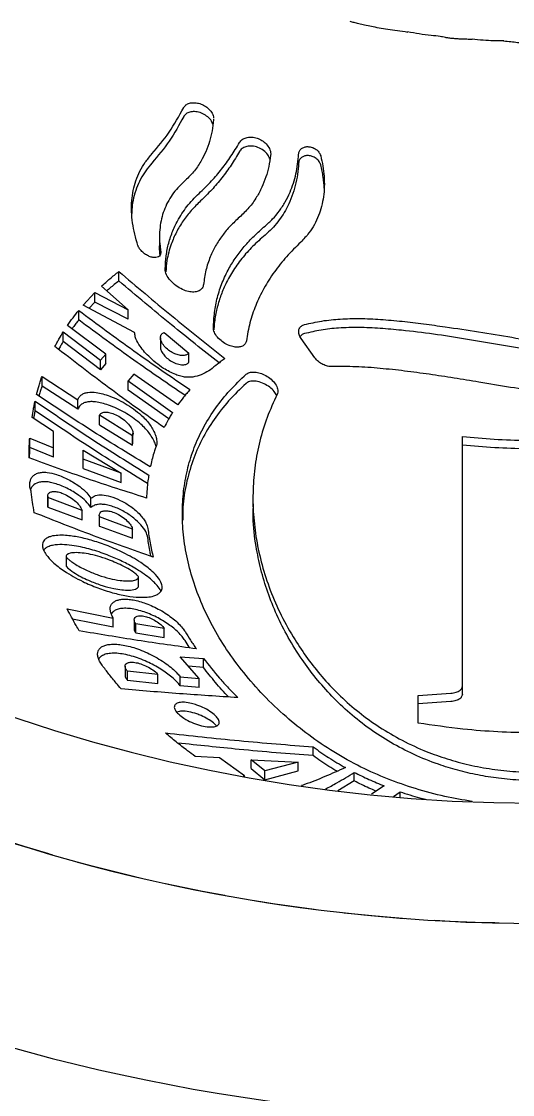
# Model space of a CAD drawing. Header units: millimetres. Extents: x 8 to 862, y 8 to 585.
# Drawn here: x 106.55 to 116.88, y 504.7 to 527.29 of the extents above; entities that cross this region are included whole.
import ezdxf

# ---------------------------------------------------------------- set-up
doc = ezdxf.new("R2010")
doc.units = ezdxf.units.MM
doc.linetypes.add('HIDDEN', pattern=[1.905, 1.27, -0.635])
doc.layers.add('HIDDEN', color=3, linetype='HIDDEN')
doc.layers.add('OUTLINE', color=7, linetype='Continuous', lineweight=25)

msp = doc.modelspace()

# ---------------------------------------------------------------- linework, layer by layer
at = {"layer": 'HIDDEN'}
for centre, radius, start, end in [((117.35918, 544.85491), 36.55, 168.117223, 20.363121), ((117.35918, 544.8549), 36.55, 224.999997, 315.000003), ((117.35918, 544.8549), 45.99999, 228.124, 266.875997)]:
    msp.add_arc(centre, radius, start, end, dxfattribs=at)
at = {"layer": 'OUTLINE'}
for p, q in [((110.5894, 525.23309), (110.59053, 525.21471)), ((109.4521, 522.75874), (109.4521, 522.56375)), ((108.59605, 521.82556), (108.59605, 522.02346)), ((108.79603, 521.21947), (108.23247, 521.71342)), ((107.84634, 521.31491), (108.09539, 521.58167)), ((108.09539, 521.58167), (108.79603, 521.21947)), ((108.09539, 521.38168), (108.09539, 521.58167)), ((107.75415, 521.00393), (107.75415, 521.20521)), ((108.92759, 520.74247), (107.84634, 521.31491)), ((108.09539, 521.38168), (107.97159, 521.2486)), ((108.79603, 521.02184), (108.09539, 521.38168)), ((108.79603, 521.02184), (108.79603, 521.21947)), ((107.42941, 520.75348), (108.21024, 520.15599)), ((107.42941, 520.55119), (107.42941, 520.75348)), ((108.32619, 520.2864), (107.51871, 520.88978)), ((108.21024, 519.95648), (107.42941, 520.55119)), ((109.47119, 520.62984), (109.47119, 520.43412)), ((109.54709, 520.73865), (110.0682, 520.30834)), ((112.71747, 520.20877), (112.429, 520.61639)), ((110.0682, 520.11436), (110.0682, 520.30834)), ((108.21024, 520.15599), (108.32619, 520.2864)), ((108.21024, 519.95648), (108.21024, 520.15599)), ((108.32619, 520.0872), (108.21024, 519.95648)), ((108.32619, 520.0872), (108.32619, 520.2864)), ((108.91099, 519.86408), (108.79603, 519.72227)), ((109.83709, 519.21926), (108.91099, 519.86408)), ((106.98178, 519.81665), (107.7355, 519.32561)), ((106.98178, 519.61377), (106.98178, 519.81665)), ((108.79603, 519.72227), (109.72734, 519.05714)), ((108.79603, 519.52468), (108.79603, 519.72227)), ((107.7355, 519.12531), (106.98178, 519.61377)), ((109.64499, 518.9209), (108.79603, 519.52468)), ((106.83543, 519.09468), (106.83543, 519.29726)), ((107.7355, 519.12531), (107.7355, 519.32561)), ((107.22513, 518.65876), (106.77132, 518.95424)), ((108.88327, 518.56221), (108.18743, 518.99896)), ((108.18743, 518.80016), (108.18743, 518.99896)), ((108.18743, 518.80016), (108.88327, 518.36555)), ((106.72321, 518.51878), (107.22513, 518.3158)), ((106.72321, 518.31721), (106.72321, 518.51878)), ((107.22513, 518.3158), (107.22513, 518.65876)), ((108.88327, 518.36555), (108.88327, 518.56221)), ((108.89446, 518.41813), (108.89446, 518.61603)), ((115.82005, 513.3001), (115.82005, 518.55223)), ((107.22513, 518.11563), (106.72321, 518.31721)), ((107.22513, 518.11563), (107.22513, 518.3158)), ((108.88327, 518.36555), (108.89193, 518.41826)), ((107.84634, 518.07365), (107.84634, 518.26513)), ((107.84634, 518.26513), (108.64379, 517.77774)), ((108.64379, 517.77774), (107.84634, 518.07365)), ((107.84634, 517.87516), (107.84634, 518.07365)), ((107.84634, 517.87516), (108.64379, 517.58133)), ((108.64379, 517.58133), (108.64379, 517.77774)), ((107.10014, 517.28809), (107.10014, 517.0905)), ((107.10242, 517.06607), (107.10242, 517.26454)), ((107.8256, 516.99667), (107.10242, 517.26454)), ((108.01068, 517.0546), (108.01068, 517.25151)), ((111.41706, 517.25897), (111.41706, 517.06855)), ((107.10198, 517.09051), (107.10242, 517.06607)), ((107.10242, 517.06607), (107.8256, 516.79989)), ((107.8256, 516.79989), (107.8256, 516.99667)), ((108.1841, 516.8867), (108.1841, 516.69092)), ((108.18743, 516.66269), (108.18743, 516.85863)), ((108.88327, 516.60261), (108.18743, 516.85863)), ((108.18743, 516.66269), (108.88327, 516.40826)), ((108.88327, 516.40826), (108.88327, 516.60261)), ((107.4872, 516.03399), (107.4872, 515.8387)), ((109.01008, 515.39447), (109.01008, 515.58732)), ((107.51167, 514.92134), (108.47809, 514.72975)), ((108.47809, 514.53825), (107.62541, 514.70615)), ((108.47809, 514.53825), (108.47809, 514.72975)), ((108.91991, 514.69377), (108.91991, 514.50318)), ((108.95347, 514.41623), (108.95347, 514.607)), ((109.54709, 514.51399), (108.95347, 514.607)), ((109.54709, 514.32401), (109.54709, 514.51399)), ((108.95347, 514.41623), (109.54709, 514.32401)), ((109.88667, 513.91607), (110.3739, 513.8803)), ((110.28402, 513.45896), (109.88667, 513.91607)), ((110.3739, 513.69224), (110.3739, 513.8803)), ((108.72739, 513.71692), (108.72739, 513.52729)), ((108.77899, 513.42044), (108.77899, 513.60944)), ((109.4175, 513.54418), (108.77899, 513.60944)), ((109.4175, 513.3558), (109.4175, 513.54418)), ((110.3739, 513.69224), (110.06161, 513.71482)), ((108.77899, 513.42044), (109.4175, 513.3558)), ((109.88667, 513.49384), (110.28402, 513.45896)), ((109.88667, 513.30594), (109.88667, 513.49384)), ((110.28402, 513.27146), (109.88667, 513.30594)), ((110.28402, 513.27146), (110.28402, 513.45896)), ((115.82005, 513.12608), (115.82005, 513.3001)), ((114.88956, 513.104), (115.5791, 513.14661)), ((114.88956, 512.52193), (114.88956, 513.104)), ((115.5791, 512.97212), (114.88956, 512.92783)), ((112.68483, 511.83529), (112.68483, 512.01871)), ((110.71156, 511.78614), (110.20081, 511.81953)), ((111.23804, 511.40843), (110.71156, 511.78614)), ((111.37611, 511.74671), (112.36607, 511.69751)), ((111.66866, 511.51297), (111.37611, 511.74671)), ((111.37611, 511.56195), (111.37611, 511.74671)), ((111.37611, 511.56195), (111.66866, 511.32847)), ((112.36607, 511.69751), (111.66866, 511.51297)), ((111.66866, 511.32847), (112.36607, 511.51348)), ((111.66866, 511.32847), (111.66866, 511.51297)), ((112.36607, 511.51348), (112.36607, 511.69751)), ((111.21547, 511.40326), (111.23804, 511.40843)), ((111.23804, 511.39132), (111.23804, 511.40843)), ((113.54688, 511.30215), (113.20165, 511.09316)), ((113.54688, 511.30215), (113.54688, 511.48272)), ((114.17918, 511.19709), (113.90678, 511.02155)), ((114.37265, 510.97711), (114.50957, 511.07577)), ((114.50957, 510.95564), (114.50957, 511.07577))]:
    msp.add_line(p, q, dxfattribs=at)
for centre, radius, start, end in [((117.35918, 544.85491), 40.67122, 180.000003, 359.999997), ((117.35918, 544.85491), 34.01882, 180.000003, 359.999997), ((117.35918, 544.8549), 36.55, 224.999997, 315.000003)]:
    msp.add_arc(centre, radius, start, end, dxfattribs=at)
for points, knots in [([(114.675, 527.05617), (114.60114, 527.06701), (114.45995, 527.08775), (114.25788, 527.11695), (114.07575, 527.14595), (113.91373, 527.17537), (113.77198, 527.20517), (113.65052, 527.23398), (113.54956, 527.26058), (113.48858, 527.27539), (113.46148, 527.28198)], [0, 0, 0, 0, 0.181303, 0.34657445, 0.49585551, 0.62915777, 0.74644892, 0.84759469, 0.93228407, 1, 1, 1, 1]), ([(115.35675, 526.9715), (115.29294, 526.97683), (115.06111, 526.99617), (114.83186, 527.03666), (114.66571, 527.06601)], [0, 0, 0, 0, 0.27520432, 1, 1, 1, 1]), ([(116.02899, 526.90412), (115.99015, 526.90645), (115.91542, 526.91092), (115.80766, 526.91406), (115.72351, 526.91769), (115.6608, 526.92189), (115.61725, 526.92566), (115.57605, 526.93015), (115.53723, 526.93528), (115.5008, 526.94097), (115.45698, 526.94858), (115.40846, 526.9586), (115.37089, 526.96435), (115.35375, 526.96697)], [0, 0, 0, 0, 0.17187944, 0.33067013, 0.47617641, 0.54390365, 0.60827213, 0.66928654, 0.72694553, 0.78123616, 0.83212396, 0.92340868, 1, 1, 1, 1]), ([(116.69306, 526.87526), (116.54864, 526.87682), (116.32501, 526.87925), (116.10263, 526.90211), (116.02386, 526.91021)], [0, 0, 0, 0, 0.64581755, 1, 1, 1, 1]), ([(118.02982, 526.8674), (117.99894, 526.8646), (117.93598, 526.85887), (117.84182, 526.83881), (117.75327, 526.8215), (117.67086, 526.80881), (117.60804, 526.80269), (117.55091, 526.79981), (117.49984, 526.79949), (117.43611, 526.79907), (117.37866, 526.79874), (117.32692, 526.79922), (117.27216, 526.80167), (117.19986, 526.8077), (117.0975, 526.82024), (116.97676, 526.83772), (116.83632, 526.85776), (116.73872, 526.86413), (116.68841, 526.86741)], [0, 0, 0, 0, 0.068806204, 0.140298951, 0.213593562, 0.269277718, 0.325433927, 0.35370567, 0.396326127, 0.43884676, 0.495288942, 0.523942813, 0.553777228, 0.617029328, 0.685038688, 0.782822471, 0.888059781, 1, 1, 1, 1]), ([(109.9602, 525.47146), (109.97487, 525.49208), (110.00584, 525.53561), (110.08534, 525.56988), (110.17701, 525.58068), (110.27764, 525.56657), (110.37913, 525.52797), (110.47393, 525.46512), (110.54732, 525.38103), (110.58633, 525.30537), (110.58784, 525.26192), (110.58811, 525.25408)], [0, 0, 0, 0, 0.091460678, 0.193057989, 0.305274296, 0.428591771, 0.561925409, 0.701538244, 0.840800485, 0.97129951, 1, 1, 1, 1]), ([(109.29312, 524.49833), (109.41815, 524.64694), (109.67254, 524.94931), (109.86323, 525.29545), (109.9602, 525.47146)], [0, 0, 0, 0, 0.4914899, 1, 1, 1, 1]), ([(109.9602, 525.28345), (109.8641, 525.10841), (109.67345, 524.76114), (109.41921, 524.45735), (109.29312, 524.30669)], [0, 0, 0, 0, 0.50406129, 1, 1, 1, 1]), ([(110.57752, 525.12177), (110.56294, 525.15299), (110.53135, 525.22061), (110.44372, 525.30121), (110.33593, 525.36139), (110.22031, 525.39105), (110.11396, 525.38941), (110.02763, 525.35972), (109.97951, 525.31763), (109.96364, 525.28955), (109.9602, 525.28345)], [0, 0, 0, 0, 0.13492297, 0.29215861, 0.45920169, 0.61860604, 0.757303, 0.87293068, 0.9724011, 1, 1, 1, 1]), ([(110.59053, 525.21471), (110.58142, 525.13763), (110.56334, 524.98479), (110.5073, 524.76026), (110.42889, 524.54412), (110.31801, 524.32621), (110.17124, 524.11061), (110.03969, 523.98278), (109.97346, 523.91843)], [0, 0, 0, 0, 0.15825156, 0.31383104, 0.47107062, 0.62646511, 0.8119548, 1, 1, 1, 1]), ([(111.13343, 524.73693), (111.15059, 524.75944), (111.18665, 524.80676), (111.27408, 524.8444), (111.37311, 524.85623), (111.47894, 524.84088), (111.58346, 524.79937), (111.67898, 524.73187), (111.75311, 524.6414), (111.79162, 524.54654), (111.78965, 524.48663), (111.78892, 524.46465)], [0, 0, 0, 0, 0.092362509, 0.194164823, 0.303582145, 0.420240015, 0.543946597, 0.672834271, 0.802756094, 0.927654793, 1, 1, 1, 1]), ([(110.31721, 523.70073), (110.39485, 523.77565), (110.55084, 523.92617), (110.76262, 524.1775), (110.96018, 524.44669), (111.07541, 524.63973), (111.13343, 524.73693)], [0, 0, 0, 0, 0.244329721, 0.490860201, 0.743643428, 1, 1, 1, 1]), ([(111.77548, 524.38634), (111.76161, 524.41858), (111.73082, 524.49018), (111.63995, 524.5758), (111.52652, 524.63858), (111.40552, 524.6669), (111.29477, 524.66163), (111.20427, 524.62732), (111.15427, 524.58259), (111.13665, 524.55372), (111.13343, 524.54845)], [0, 0, 0, 0, 0.131504198, 0.291980873, 0.459569906, 0.617329373, 0.754869551, 0.872313315, 0.976687786, 1, 1, 1, 1]), ([(112.37694, 524.49317), (112.38081, 524.5154), (112.38868, 524.56069), (112.43591, 524.61464), (112.49935, 524.64554), (112.57021, 524.65443), (112.64265, 524.64428), (112.71345, 524.61606), (112.77672, 524.57002), (112.82166, 524.51482), (112.83597, 524.47368), (112.84159, 524.45751)], [0, 0, 0, 0, 0.10561966, 0.21521627, 0.32504685, 0.43524571, 0.54967998, 0.66959983, 0.79375907, 0.91895506, 1, 1, 1, 1]), ([(108.99921, 522.56956), (108.97505, 522.64941), (108.92763, 522.80619), (108.88255, 523.04563), (108.86062, 523.28143), (108.86488, 523.5105), (108.89545, 523.72888), (108.95212, 523.93773), (109.03705, 524.13696), (109.14924, 524.32762), (109.24464, 524.44081), (109.29312, 524.49833)], [0, 0, 0, 0, 0.12200206, 0.23954342, 0.35583173, 0.468009, 0.57399072, 0.67774277, 0.78370178, 0.89008705, 1, 1, 1, 1]), ([(111.13343, 524.54845), (111.07619, 524.45241), (110.96247, 524.26162), (110.7662, 523.99287), (110.55387, 523.73947), (110.39586, 523.58639), (110.31721, 523.51019)], [0, 0, 0, 0, 0.25290534, 0.50240399, 0.75230831, 1, 1, 1, 1]), ([(111.78892, 524.46465), (111.77736, 524.38778), (111.75439, 524.23516), (111.69186, 524.01138), (111.60764, 523.79581), (111.49087, 523.57735), (111.33788, 523.36011), (111.20206, 523.23059), (111.13362, 523.16531)], [0, 0, 0, 0, 0.15661687, 0.31097379, 0.467378, 0.62234602, 0.80966981, 1, 1, 1, 1]), ([(111.67072, 522.97869), (111.72556, 523.02785), (111.83492, 523.1259), (111.97659, 523.29805), (112.0994, 523.4865), (112.22592, 523.7432), (112.33584, 524.07923), (112.36305, 524.35325), (112.37694, 524.49317)], [0, 0, 0, 0, 0.12843347, 0.25611781, 0.38790917, 0.52032964, 0.75505894, 1, 1, 1, 1]), ([(112.84159, 524.2679), (112.83159, 524.29345), (112.81078, 524.34663), (112.74614, 524.40793), (112.66807, 524.44933), (112.58561, 524.46615), (112.5103, 524.45959), (112.44818, 524.43277), (112.40253, 524.38912), (112.38101, 524.34255), (112.37792, 524.31299), (112.37694, 524.30367)], [0, 0, 0, 0, 0.12887016, 0.26826119, 0.41096132, 0.54439827, 0.66172743, 0.76447793, 0.85922653, 0.9556319, 1, 1, 1, 1]), ([(112.84159, 524.45751), (112.8583, 524.38637), (112.89152, 524.24495), (112.91618, 524.02799), (112.92119, 523.81136), (112.9034, 523.59865), (112.86316, 523.39395), (112.80008, 523.19661), (112.71164, 523.00825), (112.59061, 522.8164), (112.48239, 522.70384), (112.42268, 522.64173)], [0, 0, 0, 0, 0.11204199, 0.22272314, 0.33430336, 0.44405577, 0.54952516, 0.65376221, 0.76106795, 0.86813771, 1, 1, 1, 1]), ([(109.29312, 524.30669), (109.24804, 524.25319), (109.15865, 524.14714), (109.05, 523.96792), (108.96375, 523.77611), (108.90457, 523.57299), (108.87272, 523.39502), (108.86943, 523.28575), (108.86825, 523.24656)], [0, 0, 0, 0, 0.17971105, 0.35625585, 0.53698958, 0.71904986, 0.89924075, 1, 1, 1, 1]), ([(112.37694, 524.30367), (112.37058, 524.22432), (112.35795, 524.06672), (112.31109, 523.83341), (112.24223, 523.60681), (112.12959, 523.34483), (111.98456, 523.11482), (111.81684, 522.91958), (111.71952, 522.83288), (111.67072, 522.78941)], [0, 0, 0, 0, 0.13889618, 0.27583802, 0.41450477, 0.55171107, 0.77268802, 0.8860079, 1, 1, 1, 1]), ([(112.91465, 523.77899), (112.90996, 523.85487), (112.89976, 524.01989), (112.862, 524.18092), (112.84159, 524.2679)], [0, 0, 0, 0, 0.45982135, 1, 1, 1, 1]), ([(109.97346, 523.91843), (109.92709, 523.87478), (109.83557, 523.78863), (109.7181, 523.64073), (109.61978, 523.48127), (109.5437, 523.31111), (109.4904, 523.13344), (109.45855, 522.94773), (109.44866, 522.75326), (109.45778, 522.58334), (109.47281, 522.47986), (109.47817, 522.44295)], [0, 0, 0, 0, 0.117147974, 0.231222783, 0.346620695, 0.461330892, 0.573435295, 0.687365886, 0.8074599, 0.931325668, 1, 1, 1, 1]), ([(109.57178, 522.07913), (109.57654, 522.17119), (109.58597, 522.35332), (109.64067, 522.62255), (109.72709, 522.88258), (109.86105, 523.15565), (110.05219, 523.43729), (110.22743, 523.61148), (110.31721, 523.70073)], [0, 0, 0, 0, 0.15045069, 0.29766374, 0.44732604, 0.59700514, 0.79352609, 1, 1, 1, 1]), ([(110.31721, 523.51019), (110.24947, 523.44388), (110.11602, 523.31326), (109.94512, 523.09152), (109.80259, 522.85409), (109.68326, 522.57484), (109.60374, 522.2937), (109.59005, 522.0958), (109.58458, 522.01673)], [0, 0, 0, 0, 0.166467196, 0.327915744, 0.490605239, 0.651857378, 0.860896253, 1, 1, 1, 1]), ([(111.13362, 523.16531), (111.06802, 523.10488), (110.93891, 522.98594), (110.77095, 522.7839), (110.62862, 522.56772), (110.50964, 522.32321), (110.41831, 522.05007), (110.39091, 521.85051), (110.37706, 521.74962)], [0, 0, 0, 0, 0.16249066, 0.31981831, 0.47773978, 0.63333047, 0.81463486, 1, 1, 1, 1]), ([(110.58679, 520.83687), (110.59156, 520.94562), (110.60104, 521.16133), (110.66401, 521.48142), (110.76506, 521.79243), (110.89994, 522.07524), (111.05854, 522.32847), (111.23551, 522.55672), (111.43911, 522.7764), (111.59265, 522.9105), (111.67072, 522.97869)], [0, 0, 0, 0, 0.13146605, 0.26077593, 0.39298993, 0.52597071, 0.63851406, 0.75365876, 0.87473245, 1, 1, 1, 1]), ([(111.67072, 522.78941), (111.58187, 522.71118), (111.40748, 522.55765), (111.17721, 522.29874), (110.98003, 522.02311), (110.82908, 521.74501), (110.71979, 521.47218), (110.6464, 521.20561), (110.60468, 520.97801), (110.59812, 520.83872), (110.59598, 520.79318)], [0, 0, 0, 0, 0.1519929, 0.29831204, 0.44409455, 0.58656852, 0.70378087, 0.82091634, 0.94145344, 1, 1, 1, 1]), ([(109.47817, 522.44295), (109.47935, 522.42494), (109.4816, 522.39023), (109.45266, 522.34407), (109.40388, 522.3198), (109.34332, 522.31468), (109.27257, 522.32738), (109.19414, 522.35942), (109.11464, 522.41131), (109.04788, 522.47733), (109.01181, 522.53405), (109.00094, 522.56467), (108.99921, 522.56956)], [0, 0, 0, 0, 0.08012458, 0.15440395, 0.23079917, 0.31893202, 0.42556141, 0.5536944, 0.70038913, 0.85281392, 0.97652162, 1, 1, 1, 1]), ([(109.46446, 522.37146), (109.46095, 522.39779), (109.45247, 522.46157), (109.45388, 522.52595), (109.45471, 522.56376)], [0, 0, 0, 0, 0.41275298, 1, 1, 1, 1]), ([(112.42268, 522.64173), (112.32116, 522.54135), (112.12203, 522.34445), (111.86201, 522.01803), (111.64216, 521.67454), (111.47033, 521.31487), (111.34369, 520.94425), (111.29984, 520.69076), (111.27783, 520.56358)], [0, 0, 0, 0, 0.1768859, 0.34697725, 0.51623884, 0.68145777, 0.84016945, 1, 1, 1, 1]), ([(108.23247, 521.71342), (108.26155, 521.74004), (108.31997, 521.79352), (108.44016, 521.89814), (108.53361, 521.97327), (108.59605, 522.02346)], [0, 0, 0, 0, 0.24746326, 0.49717193, 1, 1, 1, 1]), ([(108.59605, 522.02346), (108.9638, 521.71217), (109.69854, 521.09021), (110.45242, 520.49161), (110.82898, 520.19262)], [0, 0, 0, 0, 0.5005168, 1, 1, 1, 1]), ([(110.37706, 521.74962), (110.37087, 521.7225), (110.35837, 521.6678), (110.28787, 521.61044), (110.19527, 521.58686), (110.08469, 521.59288), (109.96033, 521.62946), (109.82946, 521.69839), (109.70692, 521.79759), (109.61405, 521.91573), (109.57344, 522.01654), (109.57204, 522.06937), (109.57178, 522.07913)], [0, 0, 0, 0, 0.07273193, 0.14671942, 0.22859273, 0.32482609, 0.43975072, 0.57349722, 0.7187556, 0.85862188, 0.97387898, 1, 1, 1, 1]), ([(108.59605, 521.82556), (108.56433, 521.80013), (108.50122, 521.74953), (108.41714, 521.67968), (108.36622, 521.63367), (108.34517, 521.61464)], [0, 0, 0, 0, 0.37201389, 0.74031969, 1, 1, 1, 1]), ([(110.70478, 520.09997), (110.37021, 520.36499), (109.65818, 520.92903), (108.96404, 521.51495), (108.59605, 521.82556)], [0, 0, 0, 0, 0.46987019, 1, 1, 1, 1]), ([(107.51871, 520.88978), (107.53733, 520.91673), (107.57464, 520.97072), (107.65199, 521.07677), (107.7133, 521.15385), (107.75415, 521.20521)], [0, 0, 0, 0, 0.24965247, 0.50004256, 1, 1, 1, 1]), ([(107.75415, 521.20521), (108.13821, 520.91947), (108.90652, 520.34783), (109.69727, 519.80765), (110.09275, 519.53749)], [0, 0, 0, 0, 0.49986759, 1, 1, 1, 1]), ([(107.75415, 521.00393), (107.73345, 520.97803), (107.69213, 520.92635), (107.64467, 520.86507), (107.6191, 520.82886), (107.61258, 520.81963)], [0, 0, 0, 0, 0.427926437, 0.85416694, 1, 1, 1, 1]), ([(109.98847, 519.4155), (109.62851, 519.66056), (108.87298, 520.17489), (108.13863, 520.71904), (107.75415, 521.00393)], [0, 0, 0, 0, 0.47644601, 1, 1, 1, 1]), ([(112.50095, 520.90501), (112.62165, 520.93312), (112.86972, 520.99088), (113.25847, 521.02857), (113.6717, 521.03814), (114.1047, 521.01798), (114.55372, 520.97761), (115.00711, 520.92242), (115.54425, 520.84882), (116.16287, 520.75659), (116.85986, 520.64096), (117.49869, 520.5263), (118.08064, 520.4213), (118.60991, 520.34395), (119.14195, 520.29671), (119.69415, 520.29359), (120.2634, 520.35564), (120.84165, 520.48392), (121.42478, 520.6699), (121.80085, 520.84176), (121.99668, 520.93126)], [0, 0, 0, 0, 0.03846069, 0.07904641, 0.1210282, 0.16679793, 0.21360621, 0.26104966, 0.30866324, 0.38201748, 0.4553321, 0.52812215, 0.58363245, 0.6390192, 0.69422329, 0.74942711, 0.81028261, 0.87165953, 0.93316988, 1, 1, 1, 1]), ([(107.25196, 520.44495), (107.2659, 520.47119), (107.29377, 520.52369), (107.35188, 520.62718), (107.39842, 520.703), (107.42941, 520.75348)], [0, 0, 0, 0, 0.25038214, 0.50090633, 1, 1, 1, 1]), ([(111.27783, 520.56358), (111.27143, 520.54061), (111.25839, 520.49382), (111.1947, 520.4468), (111.11289, 520.4279), (111.01561, 520.43424), (110.90741, 520.46668), (110.7954, 520.52627), (110.69285, 520.6106), (110.61698, 520.70991), (110.58758, 520.79129), (110.58687, 520.83175), (110.58679, 520.83687)], [0, 0, 0, 0, 0.07367316, 0.15009728, 0.23569534, 0.33624797, 0.45507665, 0.59100639, 0.73552014, 0.87197078, 0.98379502, 1, 1, 1, 1]), ([(112.429, 520.61639), (112.41258, 520.64368), (112.38168, 520.69505), (112.37294, 520.78232), (112.40601, 520.85481), (112.45663, 520.89084), (112.49017, 520.90157), (112.50095, 520.90501)], [0, 0, 0, 0, 0.2653753, 0.49959567, 0.70424187, 0.90499699, 1, 1, 1, 1]), ([(121.99668, 520.74252), (121.81576, 520.6591), (121.45376, 520.49219), (120.88653, 520.30519), (120.30959, 520.17356), (119.7265, 520.11231), (119.14546, 520.11061), (118.53719, 520.16574), (117.90086, 520.25957), (117.23154, 520.36985), (116.55921, 520.48832), (115.88576, 520.60409), (115.2134, 520.70842), (114.61504, 520.78198), (114.0936, 520.82832), (113.65217, 520.84939), (113.23676, 520.83955), (112.85233, 520.79905), (112.61618, 520.74329), (112.50095, 520.71607)], [0, 0, 0, 0, 0.06185313, 0.123757674, 0.185158645, 0.245360715, 0.305498801, 0.365382634, 0.434922102, 0.505290558, 0.576118352, 0.647008685, 0.717574626, 0.787477735, 0.834251784, 0.880190011, 0.92468463, 0.963247004, 1, 1, 1, 1]), ([(107.42941, 520.55119), (107.41374, 520.52582), (107.38243, 520.4751), (107.3492, 520.41982), (107.33261, 520.3894), (107.33028, 520.38514)], [0, 0, 0, 0, 0.46260956, 0.92459439, 1, 1, 1, 1]), ([(110.5231, 519.95406), (110.47338, 519.92415), (110.37127, 519.86272), (110.22813, 519.81313), (110.10428, 519.79634), (110.00425, 519.79744), (109.89829, 519.81646), (109.78241, 519.85421), (109.66114, 519.91097), (109.52046, 519.99399), (109.37238, 520.10168), (109.23089, 520.22841), (109.11221, 520.35677), (109.01353, 520.49217), (108.94263, 520.62107), (108.93137, 520.71195), (108.92759, 520.74247)], [0, 0, 0, 0, 0.084528085, 0.173631057, 0.218384834, 0.266369355, 0.318926513, 0.374782911, 0.443713868, 0.5138094, 0.612839358, 0.710237114, 0.790596013, 0.867071937, 0.955363385, 1, 1, 1, 1]), ([(110.0682, 520.30834), (110.05363, 520.29421), (110.02218, 520.26372), (109.94921, 520.25157), (109.86494, 520.25931), (109.76774, 520.29127), (109.66558, 520.34782), (109.57095, 520.42649), (109.50068, 520.51736), (109.46601, 520.60724), (109.47527, 520.68459), (109.51302, 520.72402), (109.53905, 520.7352), (109.54709, 520.73865)], [0, 0, 0, 0, 0.0643363, 0.13885168, 0.22847769, 0.3380865, 0.46649872, 0.60440151, 0.73319786, 0.83471573, 0.90846063, 0.97171921, 1, 1, 1, 1]), ([(112.50095, 520.71607), (112.477, 520.70824), (112.44011, 520.69617), (112.41784, 520.66528), (112.41003, 520.65445)], [0, 0, 0, 0, 0.649265098, 1, 1, 1, 1]), ([(109.54709, 518.73912), (109.15933, 519.01563), (108.38309, 519.56917), (107.62924, 520.15284), (107.25196, 520.44495)], [0, 0, 0, 0, 0.49953387, 1, 1, 1, 1]), ([(109.47436, 520.43417), (109.47429, 520.42114), (109.47406, 520.38156), (109.50805, 520.31467), (109.5675, 520.23551), (109.65666, 520.1589), (109.76487, 520.09651), (109.87789, 520.0606), (109.9765, 520.05739), (110.04116, 520.08226), (110.06237, 520.10744), (110.0682, 520.11436)], [0, 0, 0, 0, 0.04928844, 0.14980232, 0.27621225, 0.42798464, 0.5937696, 0.7503622, 0.87515712, 0.96570002, 1, 1, 1, 1]), ([(122.48224, 520.4019), (122.35684, 520.31513), (122.10424, 520.14032), (121.69367, 519.92783), (121.22175, 519.72746), (120.68604, 519.55731), (120.08951, 519.43172), (119.46607, 519.3647), (118.82084, 519.35867), (118.15662, 519.40168), (117.49311, 519.48148), (116.83038, 519.58413), (116.21527, 519.68849), (115.64648, 519.78191), (115.1254, 519.86134), (114.60736, 519.93093), (114.09287, 519.98661), (113.58542, 520.02519), (113.24845, 520.02267), (113.08268, 520.02142)], [0, 0, 0, 0, 0.04733896, 0.09536253, 0.14330597, 0.20653747, 0.26966113, 0.33241422, 0.40104203, 0.46988154, 0.53909655, 0.60861942, 0.67823949, 0.73294862, 0.78771439, 0.84201207, 0.89533669, 0.94851195, 1, 1, 1, 1]), ([(110.82898, 520.19262), (110.80234, 520.17318), (110.74936, 520.13451), (110.64656, 520.05599), (110.57225, 519.99464), (110.5231, 519.95406)], [0, 0, 0, 0, 0.25495637, 0.50723306, 1, 1, 1, 1]), ([(113.08268, 520.02142), (113.04978, 520.02335), (112.98244, 520.02728), (112.88505, 520.06563), (112.79102, 520.12268), (112.74234, 520.17966), (112.71747, 520.20877)], [0, 0, 0, 0, 0.231473112, 0.473802266, 0.731182984, 1, 1, 1, 1]), ([(116.02443, 510.87216), (115.83356, 510.90382), (115.43235, 510.97038), (114.83753, 511.13169), (114.24715, 511.33795), (113.67067, 511.59348), (113.11684, 511.90183), (112.59188, 512.25946), (112.09735, 512.65879), (111.63801, 513.09592), (111.22027, 513.56954), (110.86113, 514.05813), (110.55969, 514.559), (110.31652, 515.06884), (110.13095, 515.58396), (110.0039, 516.09782), (109.93721, 516.59266), (109.92637, 517.06532), (109.96588, 517.51434), (110.05563, 517.95156), (110.19597, 518.37372), (110.38732, 518.77831), (110.63147, 519.16265), (110.92505, 519.52934), (111.15558, 519.74834), (111.27318, 519.86005)], [0, 0, 0, 0, 0.04596268, 0.09661156, 0.14623878, 0.19448766, 0.24629666, 0.29667369, 0.34527447, 0.39721801, 0.44719205, 0.4951787, 0.54114326, 0.5859267, 0.62921562, 0.67105461, 0.71150198, 0.7476386, 0.78320606, 0.81840791, 0.85348025, 0.88869302, 0.92449985, 0.9614856, 1, 1, 1, 1]), ([(111.27318, 519.86005), (111.29546, 519.8743), (111.34372, 519.90517), (111.43872, 519.91153), (111.54512, 519.89555), (111.66066, 519.85164), (111.77362, 519.78159), (111.86915, 519.68969), (111.93027, 519.58821), (111.94732, 519.49714), (111.93071, 519.45235), (111.92531, 519.4378)], [0, 0, 0, 0, 0.08361765, 0.18114244, 0.29547322, 0.4282491, 0.57375671, 0.71931953, 0.84829123, 0.95072473, 1, 1, 1, 1]), ([(106.86816, 519.43488), (106.88523, 519.49922), (106.91081, 519.59562), (106.95007, 519.72251), (106.97121, 519.7853), (106.98178, 519.81665)], [0, 0, 0, 0, 0.501174574, 0.75087125, 1, 1, 1, 1]), ([(111.27318, 519.669), (111.14754, 519.54893), (110.90169, 519.31398), (110.59007, 518.91445), (110.33524, 518.4906), (110.13874, 518.03709), (110.00726, 517.56032), (109.93946, 517.14), (109.9405, 516.8814), (109.94087, 516.78936)], [0, 0, 0, 0, 0.159183546, 0.311494388, 0.462955979, 0.611651685, 0.76308125, 0.915678037, 1, 1, 1, 1]), ([(111.91523, 519.41446), (111.89908, 519.44336), (111.86201, 519.50973), (111.76938, 519.59394), (111.6523, 519.66656), (111.52328, 519.71172), (111.40407, 519.72243), (111.31827, 519.70338), (111.28319, 519.67663), (111.27318, 519.669)], [0, 0, 0, 0, 0.12933632, 0.29706892, 0.48380266, 0.66851402, 0.82760741, 0.95081409, 1, 1, 1, 1]), ([(109.2585, 517.91248), (108.85479, 518.15793), (108.04744, 518.64878), (107.26124, 519.17286), (106.86816, 519.43488)], [0, 0, 0, 0, 0.50003078, 1, 1, 1, 1]), ([(106.98178, 519.61377), (106.97128, 519.58242), (106.95026, 519.51964), (106.9279, 519.4497), (106.9173, 519.41079), (106.91541, 519.40385)], [0, 0, 0, 0, 0.450501211, 0.902038062, 1, 1, 1, 1]), ([(107.7355, 519.32561), (107.74453, 519.3453), (107.76263, 519.38474), (107.81112, 519.43206), (107.87425, 519.46462), (107.97783, 519.48903), (108.11023, 519.48303), (108.26341, 519.45032), (108.42243, 519.3978), (108.59517, 519.32159), (108.7769, 519.22061), (108.95028, 519.10241), (109.09235, 518.98272), (109.20023, 518.86763), (109.27709, 518.76527), (109.33588, 518.66178), (109.3767, 518.55922), (109.39635, 518.4604), (109.3956, 518.3688), (109.37294, 518.31747), (109.36266, 518.29417)], [0, 0, 0, 0, 0.02762239, 0.05534433, 0.08504255, 0.11785646, 0.19089514, 0.25271993, 0.31882694, 0.40550319, 0.49476881, 0.58539367, 0.6745525, 0.73265929, 0.78759098, 0.83849363, 0.88510885, 0.92856073, 0.96758611, 1, 1, 1, 1]), ([(110.09275, 519.53749), (110.06991, 519.51155), (110.02441, 519.45988), (109.93765, 519.35493), (109.87716, 519.27332), (109.83709, 519.21926)], [0, 0, 0, 0, 0.25387714, 0.50576849, 1, 1, 1, 1]), ([(111.92531, 519.4378), (111.8517, 519.27764), (111.70549, 518.95953), (111.55426, 518.45807), (111.45494, 517.94836), (111.41103, 517.43102), (111.42033, 516.90685), (111.48322, 516.37672), (111.60109, 515.84236), (111.77523, 515.30855), (112.0069, 514.77958), (112.27437, 514.3016), (112.56398, 513.87253), (112.86624, 513.49063), (113.20914, 513.12387), (113.59378, 512.77937), (114.02251, 512.46322), (114.49483, 512.17985), (114.97275, 511.95311), (115.44618, 511.77896), (115.90528, 511.64965), (116.38484, 511.55413), (116.87992, 511.4973), (117.38322, 511.47914), (117.86896, 511.4996), (118.33014, 511.55542), (118.76256, 511.63893), (119.21984, 511.76119), (119.69302, 511.93116), (120.17218, 512.15434), (120.62085, 512.41445), (121.03571, 512.70999), (121.41617, 513.03698), (121.75689, 513.38441), (122.07562, 513.76692), (122.36905, 514.18262), (122.63229, 514.6308), (122.85034, 515.08595), (123.02453, 515.54476), (123.16861, 516.04784), (123.26998, 516.5962), (123.31213, 517.18807), (123.28683, 517.77387), (123.20199, 518.29067), (123.08303, 518.73996), (122.98611, 518.99288), (122.93741, 519.11996)], [0, 0, 0, 0, 0.02343009, 0.04653608, 0.06948412, 0.09242282, 0.11548215, 0.13912471, 0.1633349, 0.18817388, 0.21371593, 0.24005028, 0.26093572, 0.28253645, 0.30478513, 0.32766128, 0.35114349, 0.37555419, 0.40083913, 0.42140549, 0.44260635, 0.46423759, 0.48639686, 0.50883964, 0.53118242, 0.55101138, 0.5705972, 0.58973353, 0.61393966, 0.63739443, 0.65997274, 0.68284956, 0.70506771, 0.72663649, 0.74752139, 0.77125293, 0.79425693, 0.81659802, 0.83832602, 0.85947732, 0.88615133, 0.91236891, 0.93826377, 0.96398458, 0.98190353, 1, 1, 1, 1]), ([(106.77132, 518.95424), (106.78064, 519.01184), (106.79459, 519.09811), (106.81697, 519.21229), (106.82929, 519.26897), (106.83543, 519.29726)], [0, 0, 0, 0, 0.501492541, 0.751120711, 1, 1, 1, 1]), ([(106.83543, 519.29726), (107.2281, 519.02978), (108.01424, 518.49428), (108.82184, 517.99174), (109.22604, 517.74021)], [0, 0, 0, 0, 0.49949713, 1, 1, 1, 1]), ([(109.37967, 518.34016), (109.37048, 518.37028), (109.34989, 518.43776), (109.29664, 518.53773), (109.22485, 518.6421), (109.13495, 518.74294), (109.02058, 518.84855), (108.88236, 518.95378), (108.72188, 519.05523), (108.55486, 519.14255), (108.39405, 519.20966), (108.24466, 519.25606), (108.1194, 519.28077), (108.01148, 519.28707), (107.9226, 519.27867), (107.84612, 519.2529), (107.7757, 519.20534), (107.75008, 519.15435), (107.7355, 519.12531)], [0, 0, 0, 0, 0.04518475, 0.10122012, 0.16187621, 0.22698602, 0.29491088, 0.3853728, 0.47625622, 0.56750806, 0.65595366, 0.726312, 0.79207542, 0.83888858, 0.88132123, 0.91946676, 0.95413361, 1, 1, 1, 1]), ([(106.83543, 519.09468), (106.82922, 519.06644), (106.81747, 519.01298), (106.80745, 518.95917), (106.80272, 518.93379)], [0, 0, 0, 0, 0.52829924, 1, 1, 1, 1]), ([(109.2021, 517.56015), (108.80643, 517.80526), (108.00699, 518.3005), (107.22858, 518.82817), (106.83543, 519.09468)], [0, 0, 0, 0, 0.49493788, 1, 1, 1, 1]), ([(108.18743, 518.99896), (108.20029, 519.01537), (108.22811, 519.05089), (108.30493, 519.06626), (108.3963, 519.05905), (108.50757, 519.02445), (108.62975, 518.96112), (108.74789, 518.87187), (108.84071, 518.76813), (108.89302, 518.66761), (108.89753, 518.59497), (108.88524, 518.56675), (108.88327, 518.56221)], [0, 0, 0, 0, 0.06181939, 0.13381561, 0.22488648, 0.34232013, 0.48552056, 0.64316735, 0.79145425, 0.9063549, 0.9849501, 1, 1, 1, 1]), ([(109.72734, 519.05714), (109.71102, 519.0311), (109.67846, 518.97914), (109.6169, 518.87389), (109.57496, 518.79292), (109.54709, 518.73912)], [0, 0, 0, 0, 0.25203057, 0.50309772, 1, 1, 1, 1]), ([(106.7092, 518.10025), (106.70973, 518.17035), (106.71053, 518.2753), (106.7165, 518.4148), (106.72097, 518.48417), (106.72321, 518.51878)], [0, 0, 0, 0, 0.50212667, 0.75160227, 1, 1, 1, 1]), ([(115.82005, 518.55223), (116.044, 518.53111), (116.49213, 518.48884), (117.17, 518.46651), (117.85109, 518.47113), (118.3058, 518.50205), (118.53309, 518.51751)], [0, 0, 0, 0, 0.24832001, 0.49688658, 0.74851447, 1, 1, 1, 1]), ([(106.72321, 518.31721), (106.72091, 518.28269), (106.71608, 518.21003), (106.71375, 518.13725), (106.71253, 518.09906)], [0, 0, 0, 0, 0.475180713, 1, 1, 1, 1]), ([(109.36266, 518.29417), (109.35249, 518.26288), (109.32705, 518.18458), (109.29135, 518.05748), (109.26946, 517.96087), (109.2585, 517.91248)], [0, 0, 0, 0, 0.24937129, 0.62399061, 1, 1, 1, 1]), ([(118.53309, 518.33765), (118.30847, 518.32254), (117.85912, 518.29232), (117.18077, 518.2872), (116.50021, 518.30873), (116.0467, 518.35085), (115.82005, 518.3719)], [0, 0, 0, 0, 0.24852459, 0.49718562, 0.74871418, 1, 1, 1, 1]), ([(109.17873, 517.25574), (108.76346, 517.38833), (107.93453, 517.653), (107.11712, 517.95136), (106.7092, 518.10025)], [0, 0, 0, 0, 0.50096555, 1, 1, 1, 1]), ([(106.75098, 517.39887), (106.74206, 517.42799), (106.72521, 517.48301), (106.72211, 517.56573), (106.7379, 517.63953), (106.77378, 517.70401), (106.83099, 517.75508), (106.90608, 517.78817), (106.99431, 517.80193), (107.12478, 517.79715), (107.30953, 517.7493), (107.49723, 517.6684), (107.6569, 517.57846), (107.78933, 517.48805), (107.91531, 517.38396), (107.98222, 517.29103), (108.01068, 517.25151)], [0, 0, 0, 0, 0.05195972, 0.09817284, 0.13998369, 0.17971435, 0.22239695, 0.26887072, 0.31819825, 0.37404681, 0.49130459, 0.64221259, 0.72302656, 0.80455148, 0.91688219, 1, 1, 1, 1]), ([(108.01068, 517.0546), (107.97597, 517.10137), (107.90349, 517.19901), (107.76886, 517.30548), (107.63493, 517.39379), (107.50668, 517.46315), (107.37641, 517.52127), (107.25264, 517.56427), (107.13944, 517.59137), (107.03956, 517.60286), (106.94897, 517.59721), (106.85247, 517.57045), (106.7741, 517.51327), (106.74935, 517.45422), (106.74155, 517.43561)], [0, 0, 0, 0, 0.11535073, 0.24085036, 0.33826379, 0.4344959, 0.53029176, 0.62164077, 0.69461541, 0.76131762, 0.8208988, 0.87360636, 0.96016466, 1, 1, 1, 1]), ([(109.22604, 517.74021), (109.21995, 517.70045), (109.20467, 517.60061), (109.18755, 517.43904), (109.18168, 517.31704), (109.17873, 517.25574)], [0, 0, 0, 0, 0.247766429, 0.622085974, 1, 1, 1, 1]), ([(106.81895, 516.94661), (106.80573, 517.02205), (106.78594, 517.13496), (106.76461, 517.28596), (106.75552, 517.36129), (106.75098, 517.39887)], [0, 0, 0, 0, 0.50231476, 0.75175305, 1, 1, 1, 1]), ([(107.10242, 517.26454), (107.10089, 517.28607), (107.09798, 517.327), (107.14135, 517.37822), (107.2106, 517.39707), (107.3003, 517.39199), (107.4115, 517.36025), (107.53775, 517.2996), (107.66151, 517.21209), (107.76727, 517.11239), (107.80787, 517.03186), (107.8256, 516.99667)], [0, 0, 0, 0, 0.06527505, 0.12411694, 0.19236789, 0.28301522, 0.40291219, 0.55227579, 0.71925509, 0.87733625, 1, 1, 1, 1]), ([(108.01068, 517.25151), (108.0413, 517.27358), (108.10997, 517.32308), (108.25877, 517.32468), (108.43482, 517.2914), (108.60077, 517.22469), (108.74225, 517.14767), (108.85109, 517.07615), (108.95248, 516.99583), (109.04181, 516.91057), (109.11372, 516.82324), (109.17696, 516.72801), (109.19623, 516.65394), (109.20692, 516.61287)], [0, 0, 0, 0, 0.07362004, 0.16510154, 0.28309679, 0.43213409, 0.51764233, 0.60375191, 0.69093603, 0.77485077, 0.84884149, 0.9161826, 1, 1, 1, 1]), ([(109.31989, 516.00917), (108.89963, 516.15818), (108.06039, 516.45574), (107.23234, 516.78315), (106.81895, 516.94661)], [0, 0, 0, 0, 0.50076591, 1, 1, 1, 1]), ([(109.20692, 516.41906), (109.19414, 516.46452), (109.16579, 516.56534), (109.05621, 516.70351), (108.90592, 516.84513), (108.74472, 516.95319), (108.59733, 517.0286), (108.48157, 517.07542), (108.36803, 517.10816), (108.26238, 517.12553), (108.16935, 517.12507), (108.08094, 517.11018), (108.03526, 517.07405), (108.01068, 517.0546)], [0, 0, 0, 0, 0.09328344, 0.2068387, 0.34437172, 0.50490462, 0.59082797, 0.6739315, 0.75311615, 0.82589004, 0.88598026, 0.93863797, 1, 1, 1, 1]), ([(108.18743, 516.85863), (108.18506, 516.8795), (108.18057, 516.91907), (108.21993, 516.97071), (108.28572, 516.99153), (108.37116, 516.9895), (108.47694, 516.96273), (108.59634, 516.90911), (108.71526, 516.83102), (108.81225, 516.73874), (108.86755, 516.65885), (108.88039, 516.6129), (108.88327, 516.60261)], [0, 0, 0, 0, 0.0650728, 0.12333757, 0.19039582, 0.27875983, 0.39457994, 0.53752959, 0.69644446, 0.84750135, 0.9658258, 1, 1, 1, 1]), ([(123.2948, 517.06857), (123.29644, 516.99874), (123.30226, 516.75049), (123.25382, 516.31986), (123.15061, 515.77856), (122.98557, 515.23507), (122.76169, 514.69458), (122.47578, 514.16218), (122.16591, 513.70092), (121.85027, 513.30724), (121.54249, 512.97731), (121.20023, 512.66397), (120.81629, 512.36761), (120.38727, 512.09441), (119.91271, 511.84971), (119.43508, 511.65708), (118.96351, 511.51304), (118.50707, 511.4103), (118.03491, 511.34069), (117.55237, 511.30816), (117.06637, 511.31198), (116.59621, 511.35112), (116.14799, 511.42311), (115.7253, 511.5217), (115.27209, 511.66141), (114.79833, 511.85273), (114.31568, 512.103), (113.86533, 512.39223), (113.45087, 512.71917), (113.07323, 513.07965), (112.73927, 513.45951), (112.43227, 513.87213), (112.15555, 514.31586), (111.91467, 514.79047), (111.72237, 515.27078), (111.57616, 515.75335), (111.47031, 516.27983), (111.41441, 516.71957), (111.42308, 516.99693), (111.42532, 517.0685)], [0, 0, 0, 0, 0.01140725, 0.04055246, 0.07053799, 0.10138392, 0.13316441, 0.16597935, 0.19995776, 0.22380046, 0.24836045, 0.27360346, 0.29953558, 0.32750822, 0.35658741, 0.38665645, 0.4115239, 0.43707467, 0.46302833, 0.48942617, 0.51601475, 0.54236621, 0.56643203, 0.59012449, 0.61322461, 0.64385889, 0.67346771, 0.70193005, 0.73118337, 0.75957883, 0.78711485, 0.81372375, 0.84352728, 0.8724469, 0.9005692, 0.92796411, 0.95468591, 0.98830713, 1, 1, 1, 1]), ([(108.18752, 516.69082), (108.18633, 516.68473), (108.18449, 516.67528), (108.18666, 516.66599), (108.18743, 516.66269)], [0, 0, 0, 0, 0.64457704, 1, 1, 1, 1]), ([(107.06856, 516.06181), (107.04729, 516.09424), (107.01355, 516.14566), (106.9896, 516.22353), (106.98492, 516.30056), (107.02281, 516.37586), (107.09504, 516.42408), (107.18928, 516.45821), (107.31838, 516.47514), (107.51463, 516.47164), (107.76278, 516.43501), (108.06206, 516.35839), (108.3763, 516.2496), (108.65089, 516.12861), (108.87859, 516.00892), (109.04243, 515.90949), (109.1834, 515.81047), (109.31197, 515.70508), (109.42318, 515.58972), (109.49897, 515.46628), (109.51805, 515.35356), (109.47465, 515.27073), (109.40801, 515.22356), (109.31524, 515.18734), (109.18759, 515.167), (108.9942, 515.165), (108.74986, 515.19429), (108.45579, 515.26211), (108.14741, 515.36265), (107.87229, 515.47974), (107.63795, 515.60125), (107.46509, 515.70652), (107.31995, 515.81115), (107.18748, 515.91975), (107.11151, 516.01051), (107.06856, 516.06181)], [0, 0, 0, 0, 0.0193048, 0.030612, 0.04040346, 0.05739729, 0.06963518, 0.08319445, 0.10729393, 0.13431141, 0.18131647, 0.23247525, 0.28882249, 0.34762594, 0.38252109, 0.4175658, 0.44350364, 0.46870178, 0.50075673, 0.52322858, 0.54060952, 0.55513256, 0.56728933, 0.58082992, 0.60470669, 0.63151104, 0.67750496, 0.72750912, 0.78242797, 0.83969388, 0.87699808, 0.91452839, 0.94088588, 0.96658588, 1, 1, 1, 1]), ([(109.20692, 516.61287), (109.22086, 516.51253), (109.24188, 516.36116), (109.28302, 516.1604), (109.30755, 516.05977), (109.31989, 516.00917)], [0, 0, 0, 0, 0.49436641, 0.74579896, 1, 1, 1, 1]), ([(109.47981, 515.2971), (109.47955, 515.29816), (109.46798, 515.34423), (109.40643, 515.40879), (109.32568, 515.49869), (109.22136, 515.58826), (109.08991, 515.68533), (108.90084, 515.80386), (108.66921, 515.92627), (108.37543, 516.05483), (108.05524, 516.16638), (107.75552, 516.24042), (107.50734, 516.27479), (107.33751, 516.27947), (107.20408, 516.26363), (107.11693, 516.23722), (107.05176, 516.2012), (107.0267, 516.16994), (107.0149, 516.15521)], [0, 0, 0, 0, 0.0011849, 0.05118055, 0.09045423, 0.13320424, 0.19856808, 0.26673287, 0.37353014, 0.48074861, 0.61219327, 0.73867787, 0.81287879, 0.88199829, 0.92124168, 0.95716586, 0.97982442, 1, 1, 1, 1]), ([(109.27359, 516.0259), (109.26649, 516.05678), (109.248, 516.13726), (109.22673, 516.26864), (109.2135, 516.36907), (109.20692, 516.41906)], [0, 0, 0, 0, 0.23818769, 0.620892747, 1, 1, 1, 1]), ([(107.49978, 516.0049), (107.49657, 516.00992), (107.49064, 516.01919), (107.48511, 516.03589), (107.49961, 516.0646), (107.55973, 516.09871), (107.67461, 516.11044), (107.82892, 516.10122), (108.01107, 516.07161), (108.21152, 516.01958), (108.40472, 515.95078), (108.5839, 515.87489), (108.74431, 515.79662), (108.87338, 515.71978), (108.95256, 515.65864), (108.98785, 515.62725), (109.00273, 515.60915), (109.01142, 515.59218), (109.00625, 515.56566), (108.96067, 515.53251), (108.8752, 515.51165), (108.75519, 515.51018), (108.59514, 515.52384), (108.39632, 515.56155), (108.16588, 515.63236), (107.96979, 515.71205), (107.81226, 515.78759), (107.70301, 515.8476), (107.61612, 515.90498), (107.55003, 515.95433), (107.51632, 515.98826), (107.49978, 516.0049)], [0, 0, 0, 0, 0.00536571, 0.00989101, 0.01479889, 0.03231661, 0.06864951, 0.11658308, 0.17016562, 0.23304371, 0.30115199, 0.35300101, 0.40662981, 0.46040672, 0.48659313, 0.49591681, 0.50237336, 0.50759977, 0.51220358, 0.5251205, 0.55412044, 0.59062197, 0.63142494, 0.69752282, 0.77068671, 0.8462547, 0.88618843, 0.92657308, 0.95736577, 0.97909543, 1, 1, 1, 1]), ([(107.48746, 515.83872), (107.48833, 515.83413), (107.49051, 515.82265), (107.50753, 515.79784), (107.57169, 515.74191), (107.68331, 515.66242), (107.83889, 515.57875), (108.0256, 515.49383), (108.24145, 515.41249), (108.46295, 515.35389), (108.65234, 515.32385), (108.80473, 515.31626), (108.92025, 515.32414), (108.98564, 515.35651), (109.00433, 515.37788), (109.01149, 515.38928), (109.00992, 515.39418), (109.00983, 515.39445)], [0, 0, 0, 0, 0.00825812, 0.02067604, 0.05241797, 0.15987065, 0.26420337, 0.36697203, 0.52556293, 0.67494468, 0.77478639, 0.86688818, 0.9468961, 0.97955483, 0.99085282, 0.9995096, 1, 1, 1, 1]), ([(108.47809, 514.72975), (108.46403, 514.7553), (108.43764, 514.80326), (108.4159, 514.8779), (108.4137, 514.94707), (108.43255, 515.00837), (108.47216, 515.05762), (108.52876, 515.09418), (108.60055, 515.1177), (108.6879, 515.12941), (108.78883, 515.12781), (108.90534, 515.11261), (109.0328, 515.08275), (109.17229, 515.0373), (109.3167, 514.97699), (109.46346, 514.90225), (109.60457, 514.81582), (109.73378, 514.7218), (109.84508, 514.62316), (109.93032, 514.53229), (109.97226, 514.47001), (109.989, 514.44513)], [0, 0, 0, 0, 0.04155157, 0.0779723, 0.10989336, 0.1390561, 0.16751018, 0.19825439, 0.23398235, 0.27448875, 0.32357052, 0.37765013, 0.44194823, 0.51018352, 0.58687722, 0.66514248, 0.74506487, 0.82289709, 0.89292107, 0.95723557, 1, 1, 1, 1]), ([(107.7647, 514.46028), (107.74241, 514.49839), (107.68688, 514.59331), (107.60184, 514.74668), (107.54165, 514.86326), (107.51167, 514.92134)], [0, 0, 0, 0, 0.25176475, 0.62720093, 1, 1, 1, 1]), ([(109.989, 514.25577), (109.96873, 514.28533), (109.92597, 514.34765), (109.84431, 514.43353), (109.7494, 514.51808), (109.64006, 514.60067), (109.51879, 514.67902), (109.3845, 514.7531), (109.24277, 514.81827), (109.09542, 514.87279), (108.95019, 514.91224), (108.81284, 514.93478), (108.68964, 514.93815), (108.58601, 514.92383), (108.50597, 514.88996), (108.45501, 514.85126), (108.44162, 514.82036), (108.43791, 514.81181)], [0, 0, 0, 0, 0.05934604, 0.12514661, 0.19577863, 0.26998038, 0.35206254, 0.43495484, 0.52404237, 0.61044251, 0.69514287, 0.77322447, 0.84053152, 0.89910399, 0.94457399, 0.98465177, 1, 1, 1, 1]), ([(108.95347, 514.607), (108.94138, 514.62673), (108.92006, 514.66154), (108.91733, 514.72272), (108.95691, 514.76545), (109.02087, 514.7807), (109.10499, 514.77679), (109.20854, 514.75057), (109.32224, 514.70201), (109.42986, 514.63492), (109.50591, 514.56991), (109.53819, 514.52608), (109.54709, 514.51399)], [0, 0, 0, 0, 0.081612839, 0.143946925, 0.200537999, 0.272288023, 0.370299798, 0.497705181, 0.649046122, 0.807143094, 0.946765259, 1, 1, 1, 1]), ([(110.22757, 514.0809), (109.81556, 514.13903), (108.993, 514.25508), (108.17365, 514.39196), (107.7647, 514.46028)], [0, 0, 0, 0, 0.50088669, 1, 1, 1, 1]), ([(108.92297, 514.50305), (108.92209, 514.49903), (108.91666, 514.47415), (108.9356, 514.44407), (108.95018, 514.42135), (108.95347, 514.41623)], [0, 0, 0, 0, 0.12980192, 0.80382191, 1, 1, 1, 1]), ([(109.989, 514.44513), (110.02705, 514.38395), (110.08433, 514.29183), (110.16491, 514.17107), (110.20663, 514.11103), (110.22757, 514.0809)], [0, 0, 0, 0, 0.49628602, 0.7472344, 1, 1, 1, 1]), ([(110.08646, 514.10142), (110.08261, 514.10721), (110.04893, 514.1579), (110.01715, 514.2098), (109.989, 514.25577)], [0, 0, 0, 0, 0.114370865, 1, 1, 1, 1]), ([(108.24539, 513.73758), (108.22673, 513.76472), (108.1919, 513.81539), (108.1584, 513.89529), (108.14656, 513.97008), (108.15831, 514.03786), (108.19465, 514.09392), (108.25152, 514.13644), (108.32647, 514.16489), (108.41974, 514.18077), (108.52933, 514.18239), (108.65714, 514.16952), (108.79835, 514.14091), (108.95364, 514.09583), (109.11553, 514.03487), (109.28059, 513.95889), (109.44044, 513.87058), (109.5877, 513.77457), (109.71632, 513.67368), (109.81556, 513.58157), (109.86668, 513.5185), (109.88667, 513.49384)], [0, 0, 0, 0, 0.04292463, 0.08015556, 0.11215128, 0.14059804, 0.16788838, 0.1972634, 0.23184027, 0.27161712, 0.32027993, 0.37451237, 0.43909445, 0.50815042, 0.58548389, 0.66478294, 0.74524065, 0.8237842, 0.89405681, 0.9585822, 1, 1, 1, 1]), ([(109.88667, 513.30594), (109.86136, 513.33656), (109.80794, 513.40119), (109.71071, 513.48962), (109.59959, 513.57647), (109.47379, 513.66076), (109.33626, 513.74014), (109.18595, 513.81454), (109.02901, 513.87936), (108.86719, 513.93294), (108.7091, 513.97078), (108.56042, 513.99117), (108.42845, 513.99167), (108.31777, 513.97409), (108.23496, 513.93548), (108.18557, 513.89719), (108.17543, 513.8698), (108.17412, 513.86626)], [0, 0, 0, 0, 0.06104287, 0.12883495, 0.20159525, 0.27789282, 0.36153696, 0.44568001, 0.53569155, 0.62252077, 0.70759887, 0.78544543, 0.85266232, 0.91044987, 0.95522633, 0.99422441, 1, 1, 1, 1]), ([(108.77899, 513.60944), (108.76291, 513.63033), (108.73497, 513.66663), (108.72062, 513.73261), (108.75661, 513.78416), (108.82455, 513.80372), (108.9155, 513.80291), (109.03053, 513.77837), (109.15861, 513.73013), (109.28211, 513.66218), (109.36888, 513.59731), (109.40799, 513.55458), (109.4175, 513.54418)], [0, 0, 0, 0, 0.08560843, 0.14873304, 0.20269434, 0.27172151, 0.36888429, 0.49740932, 0.65114485, 0.81197977, 0.95425581, 1, 1, 1, 1]), ([(110.3739, 513.8803), (110.48547, 513.73935), (110.65449, 513.52582), (110.90216, 513.25548), (111.03399, 513.12319), (111.1005, 513.05644)], [0, 0, 0, 0, 0.490353841, 0.742871053, 1, 1, 1, 1]), ([(108.64497, 513.23979), (108.61007, 513.28058), (108.52322, 513.38208), (108.38914, 513.54742), (108.29316, 513.67438), (108.24539, 513.73758)], [0, 0, 0, 0, 0.25220333, 0.62773893, 1, 1, 1, 1]), ([(108.73224, 513.5273), (108.73166, 513.51739), (108.72965, 513.48247), (108.75655, 513.44798), (108.77551, 513.42471), (108.77899, 513.42044)], [0, 0, 0, 0, 0.24442911, 0.86136741, 1, 1, 1, 1]), ([(110.90416, 513.06958), (110.90409, 513.06965), (110.80763, 513.16827), (110.62612, 513.37229), (110.45734, 513.58639), (110.3739, 513.69224)], [0, 0, 0, 0, 0.000363034, 0.505819633, 1, 1, 1, 1]), ([(115.5791, 513.14661), (115.61732, 513.15201), (115.68645, 513.16177), (115.77198, 513.20279), (115.81619, 513.25673), (115.8192, 513.29052), (115.82005, 513.3001)], [0, 0, 0, 0, 0.37263034, 0.67386408, 0.90751604, 1, 1, 1, 1]), ([(111.1005, 513.05644), (110.69012, 513.08231), (109.8709, 513.13394), (109.0531, 513.20455), (108.64497, 513.23979)], [0, 0, 0, 0, 0.50094107, 1, 1, 1, 1]), ([(115.82005, 513.12608), (115.81485, 513.10357), (115.80329, 513.05359), (115.72718, 513.00428), (115.65061, 512.98049), (115.59751, 512.97428), (115.5791, 512.97212)], [0, 0, 0, 0, 0.21715731, 0.48226889, 0.82044052, 1, 1, 1, 1]), ([(110.12645, 512.93327), (110.16323, 512.92298), (110.25704, 512.89675), (110.39914, 512.83477), (110.5395, 512.75254), (110.64292, 512.66508), (110.70377, 512.58619), (110.71503, 512.50626), (110.65799, 512.4526), (110.56649, 512.43585), (110.4413, 512.44069), (110.28786, 512.4742), (110.12393, 512.53372), (109.97283, 512.61262), (109.85511, 512.70029), (109.78234, 512.78306), (109.75307, 512.86499), (109.79247, 512.93248), (109.87655, 512.95858), (109.99068, 512.96155), (110.07712, 512.94354), (110.12645, 512.93327)], [0, 0, 0, 0, 0.05005133, 0.12764409, 0.20249417, 0.26270759, 0.30415232, 0.33182472, 0.35843893, 0.39673851, 0.45158928, 0.52206585, 0.60172757, 0.6796583, 0.74501964, 0.79250683, 0.82429306, 0.85046612, 0.88477778, 0.93424433, 1, 1, 1, 1]), ([(110.23615, 512.71372), (110.18072, 512.73032), (110.07821, 512.76103), (109.93436, 512.78117), (109.85297, 512.75855), (109.81945, 512.74923)], [0, 0, 0, 0, 0.40917148, 0.75668833, 1, 1, 1, 1]), ([(110.65163, 512.46087), (110.62969, 512.48383), (110.57566, 512.54037), (110.46409, 512.61165), (110.34677, 512.67245), (110.26644, 512.70242), (110.23615, 512.71372)], [0, 0, 0, 0, 0.19351335, 0.47657069, 0.80261793, 1, 1, 1, 1]), ([(120.15969, 512.58154), (119.92617, 512.5401), (119.45842, 512.45709), (118.74976, 512.3751), (118.03035, 512.32419), (117.30168, 512.30907), (116.56643, 512.33071), (115.7603, 512.39128), (115.20379, 512.47478), (114.88956, 512.52193)], [0, 0, 0, 0, 0.13427362, 0.26895267, 0.40373215, 0.54254247, 0.68145851, 0.82013546, 1, 1, 1, 1]), ([(109.57712, 512.31217), (110.09317, 512.25624), (111.12772, 512.14409), (112.16497, 512.06057), (112.68483, 512.01871)], [0, 0, 0, 0, 0.49881097, 1, 1, 1, 1]), ([(110.20081, 511.81953), (110.14679, 511.85924), (110.01255, 511.9579), (109.80361, 512.12102), (109.65233, 512.2487), (109.57712, 512.31217)], [0, 0, 0, 0, 0.25300274, 0.62865789, 1, 1, 1, 1]), ([(112.68483, 511.83529), (112.4244, 511.85446), (111.90446, 511.89272), (110.95426, 511.981), (110.26498, 512.05383), (109.83446, 512.09933)], [0, 0, 0, 0, 0.27364644, 0.54633408, 1, 1, 1, 1]), ([(112.68483, 512.01871), (112.7917, 511.9417), (113.00928, 511.78492), (113.24161, 511.65093), (113.35982, 511.58276)], [0, 0, 0, 0, 0.49118566, 1, 1, 1, 1]), ([(113.18482, 511.50606), (113.12644, 511.53999), (112.95374, 511.64035), (112.79193, 511.75765), (112.68483, 511.83529)], [0, 0, 0, 0, 0.3380902, 1, 1, 1, 1]), ([(113.35982, 511.58276), (113.21686, 511.5192), (112.93413, 511.39351), (112.62631, 511.26802), (112.45995, 511.21172), (112.43851, 511.20447)], [0, 0, 0, 0, 0.47116775, 0.93184188, 1, 1, 1, 1]), ([(112.94101, 511.13117), (113.02125, 511.17422), (113.22708, 511.28464), (113.42569, 511.40765), (113.54688, 511.48272)], [0, 0, 0, 0, 0.38981358, 1, 1, 1, 1]), ([(113.54688, 511.48272), (113.64927, 511.43177), (113.85647, 511.32867), (114.07078, 511.24129), (114.17918, 511.19709)], [0, 0, 0, 0, 0.494154942, 1, 1, 1, 1]), ([(114.01089, 511.08864), (113.9594, 511.10979), (113.80184, 511.17454), (113.64946, 511.25081), (113.54688, 511.30215)], [0, 0, 0, 0, 0.32678072, 1, 1, 1, 1]), ([(114.50957, 511.07577), (114.64749, 511.02973), (114.82407, 510.97079), (115.00473, 510.92639), (115.04428, 510.91667)], [0, 0, 0, 0, 0.781064, 1, 1, 1, 1])]:
    msp.add_open_spline(points, degree=3, knots=knots, dxfattribs=at)

doc.saveas('drawing.dxf')
